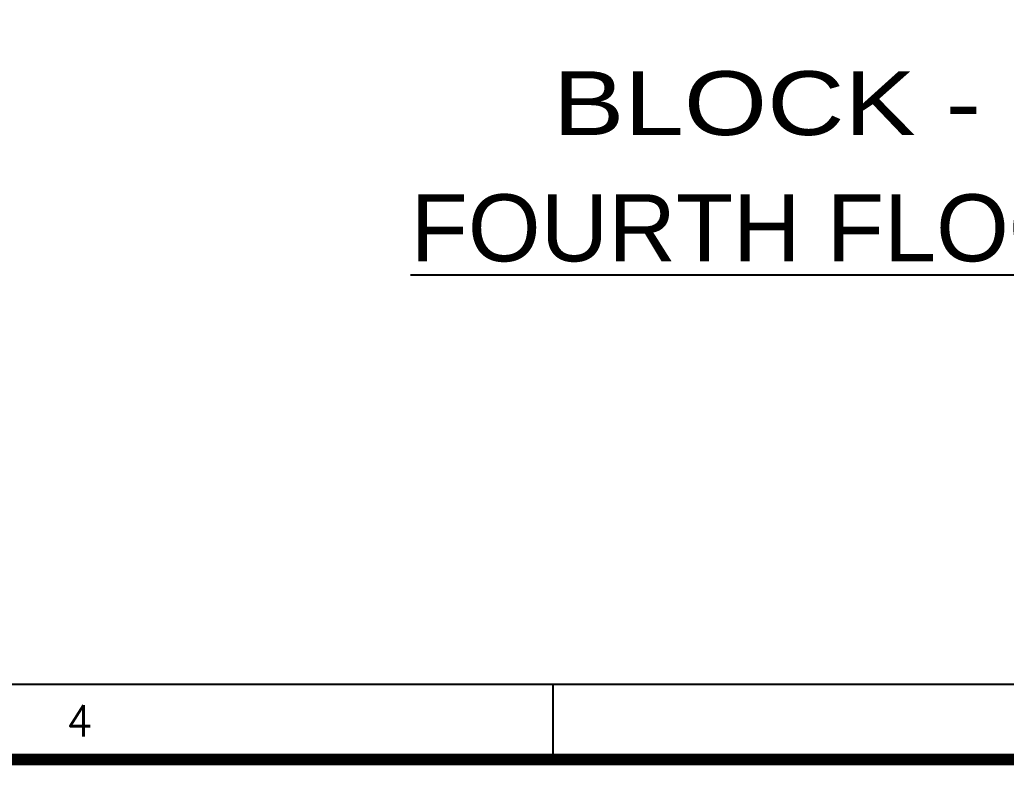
# Model space of a CAD drawing. Extents: x 7620542 to 7843793, y -6476226 to -6093835.
# Drawn here: x 7684907 to 7703449, y -6476226 to -6462210 of the extents above; entities that cross this region are included whole.
import ezdxf
from ezdxf.enums import TextEntityAlignment as Align

# ---------------------------------------------------------------- set-up
doc = ezdxf.new("R2010")
doc.units = 0
doc.header["$LTSCALE"] = 600
doc.header["$MEASUREMENT"] = 0
for name, color, linetype in [('BLOCKS-PROP', 2, 'CONTINUOUS'), ('TEXT', 6, 'CONTINUOUS'), ('TITLE', 7, 'CONTINUOUS')]:
    doc.layers.add(name, color=color, linetype=linetype)
doc.styles.add('AR', font='arial.ttf')
doc.styles.add('ARIAL', font='arial.ttf')
doc.styles.add('ROMANS', font='romans.shx')

# ---------------------------------------------------------------- blocks, each defined once
blk = doc.blocks.new('A$C66962185')
at = {"layer": 'TITLE'}
blk.add_line((360.704, -141176.034), (2.142, -141176.034), dxfattribs=at)
at = {"layer": 'TITLE', "color": 0}
blk.add_line((120.898, -141178.329), (120.898, -141176.034), dxfattribs=at)
at = {"layer": 'TITLE', "color": 7, "const_width": 0.355}
blk.add_lwpolyline([(363, -140928.365), (363, -141178.329), (0, -141178.329), (0, -140928.365)], close=True, dxfattribs=at)
at = {"layer": 'TITLE', "color": 0, "style": 'ROMANS'}
blk.add_text('4', height=0.952, dxfattribs=at).set_placement((106.412, -141177.147), align=Align.MIDDLE)

msp = doc.modelspace()

# ---------------------------------------------------------------- block references
at = {"layer": 'TITLE', "xscale": 614.4175770664588, "yscale": 614.4175710082054, "zscale": 614.4175728063115}
msp.add_blockref('A$C66962185', (7620650.707, 80266328.743, -14.83), dxfattribs=at)

# ---------------------------------------------------------------- texts
at = {"layer": 'BLOCKS-PROP', "color": 10, "style": 'ARIAL', "width": 1.2}
msp.add_text('BLOCK - 2e (4)', height=1200, dxfattribs=at).set_placement((7701859.765, -6464378.451, -17.522), align=Align.CENTER)
at = {"layer": 'TEXT', "color": 7, "style": 'AR'}
msp.add_text('%%UFOURTH FLOOR PLAN', height=1260, dxfattribs=at).set_placement((7701739.34, -6466752.463, -14.83), align=Align.CENTER)

doc.saveas('drawing.dxf')
